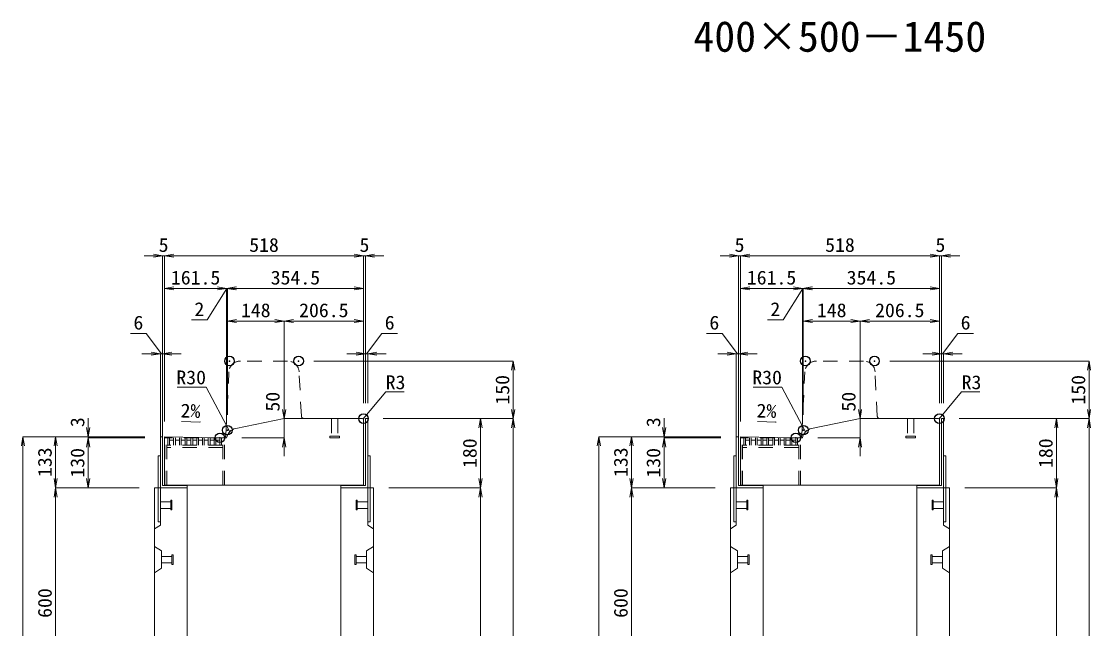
# Model space of a CAD drawing. Units: millimetres at full size. Extents: x -1809 to 57027, y -20349 to 17321.
# Drawn here: x 40936 to 43721, y -12513 to -10932 of the extents above; entities that cross this region are included whole.
import ezdxf
from ezdxf.enums import TextEntityAlignment as Align

# ---------------------------------------------------------------- set-up
doc = ezdxf.new("R2010")
doc.units = ezdxf.units.MM
doc.header["$LTSCALE"] = 50
doc.header["$PDMODE"] = 32
doc.header["$PDSIZE"] = 25
doc.linetypes.add('USER2', pattern=[1.35, 0.75, -0.6])
for name, color, linetype, lineweight in [('インサート', 3, 'USER2', 9), ('グレーチング', 7, 'USER2', 5), ('受枠', 3, 'Continuous', 5), ('寸法線', 7, 'Continuous', 13), ('引出線', 4, 'Continuous', 13), ('本体', 2, 'Continuous', 13)]:
    doc.layers.add(name, color=color, linetype=linetype, lineweight=lineweight)
doc.layers.add('作業エリア', color=11, linetype='Continuous')
doc.layers.add('文字', color=7, linetype='Continuous')
doc.styles.add('ＭＳ 明朝', font='')
doc.styles.get('ＭＳ 明朝').set_extended_font_data('MS Mincho')

# ---------------------------------------------------------------- blocks, each defined once
blk = doc.blocks.new('open_arrow')
at = {"color": 0, "linetype": 'Continuous', "lineweight": -2}
blk.add_lwpolyline([(7.5, 1.25), (0, 0), (7.5, -1.25)], dxfattribs=at)

msp = doc.modelspace()

# ---------------------------------------------------------------- linework, layer by layer
at = {"layer": 'インサート'}
for p, q in [((41743.74, -11966.05), (41743.74, -12012.05)), ((41743.74, -11966.05), (41760.74, -11966.05)), ((41760.74, -11966.05), (41760.74, -12012.05)), ((43243.74, -11966.05), (43243.74, -12012.05)), ((43243.74, -11966.05), (43260.74, -11966.05)), ((43260.74, -11966.05), (43260.74, -12012.05)), ((41739.74, -12016.05), (41739.74, -12012.05)), ((41739.74, -12012.05), (41764.74, -12012.05)), ((41739.74, -12016.05), (41764.74, -12016.05)), ((41764.74, -12012.05), (41764.74, -12016.05)), ((43239.74, -12016.05), (43239.74, -12012.05)), ((43239.74, -12012.05), (43264.74, -12012.05)), ((43239.74, -12016.05), (43264.74, -12016.05)), ((43264.74, -12012.05), (43264.74, -12016.05)), ((41298.24, -12182.55), (41325.24, -12182.55)), ((41298.24, -12182.55), (41298.24, -12199.55)), ((41328.24, -12178.55), (41325.24, -12178.55)), ((41325.24, -12178.55), (41325.24, -12203.55)), ((41328.24, -12203.55), (41328.24, -12178.55)), ((41808.24, -12178.55), (41811.24, -12178.55)), ((41808.24, -12203.55), (41808.24, -12178.55)), ((41811.24, -12178.55), (41811.24, -12203.55)), ((41838.24, -12182.55), (41811.24, -12182.55)), ((41838.24, -12182.55), (41838.24, -12199.55)), ((42798.24, -12182.55), (42825.24, -12182.55)), ((42798.24, -12182.55), (42798.24, -12199.55)), ((42828.24, -12178.55), (42825.24, -12178.55)), ((42825.24, -12178.55), (42825.24, -12203.55)), ((42828.24, -12203.55), (42828.24, -12178.55)), ((43308.24, -12178.55), (43311.24, -12178.55)), ((43308.24, -12203.55), (43308.24, -12178.55)), ((43311.24, -12178.55), (43311.24, -12203.55)), ((43338.24, -12182.55), (43311.24, -12182.55)), ((43338.24, -12182.55), (43338.24, -12199.55)), ((41298.24, -12199.55), (41325.24, -12199.55)), ((41325.24, -12203.55), (41328.24, -12203.55)), ((41811.24, -12203.55), (41808.24, -12203.55)), ((41838.24, -12199.55), (41811.24, -12199.55)), ((42798.24, -12199.55), (42825.24, -12199.55)), ((42825.24, -12203.55), (42828.24, -12203.55)), ((43311.24, -12203.55), (43308.24, -12203.55)), ((43338.24, -12199.55), (43311.24, -12199.55)), ((41301.44, -12324.55), (41328.44, -12324.55)), ((41301.44, -12324.55), (41301.44, -12341.55)), ((41331.44, -12320.55), (41328.44, -12320.55)), ((41328.44, -12320.55), (41328.44, -12345.55)), ((41331.44, -12345.55), (41331.44, -12320.55)), ((41805.04, -12320.55), (41808.04, -12320.55)), ((41805.04, -12345.55), (41805.04, -12320.55)), ((41808.04, -12320.55), (41808.04, -12345.55)), ((41835.04, -12324.55), (41808.04, -12324.55)), ((41835.04, -12324.55), (41835.04, -12341.55)), ((42801.44, -12324.55), (42828.44, -12324.55)), ((42801.44, -12324.55), (42801.44, -12341.55)), ((42831.44, -12320.55), (42828.44, -12320.55)), ((42828.44, -12320.55), (42828.44, -12345.55)), ((42831.44, -12345.55), (42831.44, -12320.55)), ((43305.04, -12320.55), (43308.04, -12320.55)), ((43305.04, -12345.55), (43305.04, -12320.55)), ((43308.04, -12320.55), (43308.04, -12345.55)), ((43335.04, -12324.55), (43308.04, -12324.55)), ((43335.04, -12324.55), (43335.04, -12341.55)), ((41301.44, -12341.55), (41328.44, -12341.55)), ((41328.44, -12345.55), (41331.44, -12345.55)), ((41808.04, -12345.55), (41805.04, -12345.55)), ((41835.04, -12341.55), (41808.04, -12341.55)), ((42801.44, -12341.55), (42828.44, -12341.55)), ((42828.44, -12345.55), (42831.44, -12345.55)), ((43308.04, -12345.55), (43305.04, -12345.55)), ((43335.04, -12341.55), (43308.04, -12341.55))]:
    msp.add_line(p, q, dxfattribs=at)
at = {"layer": 'グレーチング'}
for p, q in [((41310.24, -12139.05), (41310.24, -12016.05)), ((41465.24, -12016.05), (41310.24, -12016.05)), ((41314.74, -12139.05), (41314.74, -12016.05)), ((41317.74, -12035.05), (41317.74, -12016.05)), ((41322.24, -12035.05), (41322.24, -12016.05)), ((41332.8, -12022.05), (41322.24, -12022.05)), ((41332.8, -12035.05), (41332.8, -12016.05)), ((41337.3, -12035.05), (41337.3, -12016.05)), ((41347.85, -12022.05), (41337.3, -12022.05)), ((41347.85, -12035.05), (41347.85, -12016.05)), ((41352.35, -12035.05), (41352.35, -12016.05)), ((41362.91, -12022.05), (41352.35, -12022.05)), ((41362.91, -12035.05), (41362.91, -12016.05)), ((41367.41, -12035.05), (41367.41, -12016.05)), ((41377.96, -12022.05), (41367.41, -12022.05)), ((41377.96, -12035.05), (41377.96, -12016.05)), ((41382.46, -12035.05), (41382.46, -12016.05)), ((41393.02, -12022.05), (41382.46, -12022.05)), ((41393.02, -12035.05), (41393.02, -12016.05)), ((41397.52, -12035.05), (41397.52, -12016.05)), ((41408.07, -12022.05), (41397.52, -12022.05)), ((41408.07, -12035.05), (41408.07, -12016.05)), ((41412.57, -12035.05), (41412.57, -12016.05)), ((41423.13, -12022.05), (41412.57, -12022.05)), ((41423.13, -12035.05), (41423.13, -12016.05)), ((41427.63, -12035.05), (41427.63, -12016.05)), ((41438.19, -12022.05), (41427.63, -12022.05)), ((41438.19, -12035.05), (41438.19, -12016.05)), ((41442.69, -12035.05), (41442.69, -12016.05)), ((41453.24, -12022.05), (41442.69, -12022.05)), ((41453.24, -12035.05), (41453.24, -12016.05)), ((41457.74, -12035.05), (41457.74, -12016.05)), ((41460.74, -12139.05), (41460.74, -12016.05)), ((41465.24, -12139.05), (41465.24, -12016.05)), ((42810.24, -12139.05), (42810.24, -12016.05)), ((42965.24, -12016.05), (42810.24, -12016.05)), ((42814.74, -12139.05), (42814.74, -12016.05)), ((42817.74, -12035.05), (42817.74, -12016.05)), ((42822.24, -12035.05), (42822.24, -12016.05)), ((42832.8, -12022.05), (42822.24, -12022.05)), ((42832.8, -12035.05), (42832.8, -12016.05)), ((42837.3, -12035.05), (42837.3, -12016.05)), ((42847.85, -12022.05), (42837.3, -12022.05)), ((42847.85, -12035.05), (42847.85, -12016.05)), ((42852.35, -12035.05), (42852.35, -12016.05)), ((42862.91, -12022.05), (42852.35, -12022.05)), ((42862.91, -12035.05), (42862.91, -12016.05)), ((42867.41, -12035.05), (42867.41, -12016.05)), ((42877.96, -12022.05), (42867.41, -12022.05)), ((42877.96, -12035.05), (42877.96, -12016.05)), ((42882.46, -12035.05), (42882.46, -12016.05)), ((42893.02, -12022.05), (42882.46, -12022.05)), ((42893.02, -12035.05), (42893.02, -12016.05)), ((42897.52, -12035.05), (42897.52, -12016.05)), ((42908.07, -12022.05), (42897.52, -12022.05)), ((42908.07, -12035.05), (42908.07, -12016.05)), ((42912.57, -12035.05), (42912.57, -12016.05)), ((42923.13, -12022.05), (42912.57, -12022.05)), ((42923.13, -12035.05), (42923.13, -12016.05)), ((42927.63, -12035.05), (42927.63, -12016.05)), ((42938.19, -12022.05), (42927.63, -12022.05)), ((42938.19, -12035.05), (42938.19, -12016.05)), ((42942.69, -12035.05), (42942.69, -12016.05)), ((42953.24, -12022.05), (42942.69, -12022.05)), ((42953.24, -12035.05), (42953.24, -12016.05)), ((42957.74, -12035.05), (42957.74, -12016.05)), ((42960.74, -12139.05), (42960.74, -12016.05)), ((42965.24, -12139.05), (42965.24, -12016.05)), ((41460.74, -12035.05), (41314.74, -12035.05)), ((41460.74, -12041.05), (41314.74, -12041.05)), ((42960.74, -12035.05), (42814.74, -12035.05)), ((42960.74, -12041.05), (42814.74, -12041.05))]:
    msp.add_line(p, q, dxfattribs=at)
at = {"layer": '作業エリア'}
for p in [(41478.24, -11816.05), (41658.24, -11816.05), (42978.24, -11816.05), (43158.24, -11816.05), (41827.24, -11966.05), (43327.24, -11966.05), (41472.74, -11996.05), (42972.74, -11996.05), (41453.24, -12016.05), (42953.24, -12016.05)]:
    msp.add_point(p, dxfattribs=at)
at = {"layer": '受枠'}
for p, q in [((41832.24, -11966.05), (41838.24, -11966.05)), ((41832.24, -12140.05), (41832.24, -11966.05)), ((41838.24, -12235.05), (41838.24, -11966.05)), ((43332.24, -11966.05), (43338.24, -11966.05)), ((43332.24, -12140.05), (43332.24, -11966.05)), ((43338.24, -12235.05), (43338.24, -11966.05)), ((41304.24, -12013.05), (41298.24, -12013.05)), ((41298.24, -12235.05), (41298.24, -12013.05)), ((41304.24, -12140.05), (41304.24, -12013.05)), ((42804.24, -12013.05), (42798.24, -12013.05)), ((42798.24, -12235.05), (42798.24, -12013.05)), ((42804.24, -12140.05), (42804.24, -12013.05)), ((41298.24, -12063.05), (41292.24, -12063.05)), ((41292.24, -12235.05), (41292.24, -12063.05)), ((41838.24, -12063.05), (41844.24, -12063.05)), ((41844.24, -12235.05), (41844.24, -12063.05)), ((42798.24, -12063.05), (42792.24, -12063.05)), ((42792.24, -12235.05), (42792.24, -12063.05)), ((43338.24, -12063.05), (43344.24, -12063.05)), ((43344.24, -12235.05), (43344.24, -12063.05)), ((41368.24, -12140.05), (41304.24, -12140.05)), ((41368.24, -12146.05), (41368.24, -12140.05)), ((41768.24, -12140.05), (41832.24, -12140.05)), ((41768.24, -12146.05), (41768.24, -12140.05)), ((42868.24, -12140.05), (42804.24, -12140.05)), ((42868.24, -12146.05), (42868.24, -12140.05)), ((43268.24, -12140.05), (43332.24, -12140.05)), ((43268.24, -12146.05), (43268.24, -12140.05)), ((41368.24, -12146.05), (41298.24, -12146.05)), ((41768.24, -12146.05), (41838.24, -12146.05)), ((42868.24, -12146.05), (42798.24, -12146.05)), ((43268.24, -12146.05), (43338.24, -12146.05)), ((41298.24, -12235.05), (41292.24, -12235.05)), ((41838.24, -12235.05), (41844.24, -12235.05)), ((42798.24, -12235.05), (42792.24, -12235.05)), ((43338.24, -12235.05), (43344.24, -12235.05))]:
    msp.add_line(p, q, dxfattribs=at)
at = {"layer": '寸法線'}
for p, q in [((41357.24, -11541.93), (41256.24, -11541.93)), ((41304.24, -11973.03), (41304.24, -11541.93)), ((41827.24, -11541.93), (41309.24, -11541.93)), ((41309.24, -11973.25), (41309.24, -11541.93)), ((41309.24, -11973.25), (41309.24, -11541.93)), ((41779.24, -11541.93), (41880.24, -11541.93)), ((41827.24, -11926.03), (41827.24, -11541.93)), ((41827.24, -11926.03), (41827.24, -11541.93)), ((41832.24, -11926.03), (41832.24, -11541.93)), ((42857.24, -11541.93), (42756.24, -11541.93)), ((42804.24, -11973.03), (42804.24, -11541.93)), ((43327.24, -11541.93), (42809.24, -11541.93)), ((42809.24, -11973.25), (42809.24, -11541.93)), ((42809.24, -11973.25), (42809.24, -11541.93)), ((43279.24, -11541.93), (43380.24, -11541.93)), ((43327.24, -11926.03), (43327.24, -11541.93)), ((43327.24, -11926.03), (43327.24, -11541.93)), ((43332.24, -11926.03), (43332.24, -11541.93)), ((41518.81, -11626.93), (41309.24, -11626.93)), ((41309.24, -11973.25), (41309.24, -11626.93)), ((41471.78, -11626.93), (41420.05, -11709.16)), ((41520.74, -11626.93), (41422.81, -11626.93)), ((41470.81, -11976.03), (41470.81, -11626.93)), ((41827.24, -11626.93), (41472.74, -11626.93)), ((41472.74, -11956.03), (41472.74, -11626.93)), ((41827.24, -11926.03), (41827.24, -11626.93)), ((43018.81, -11626.93), (42809.24, -11626.93)), ((42809.24, -11973.25), (42809.24, -11626.93)), ((42971.78, -11626.93), (42920.05, -11709.16)), ((43020.74, -11626.93), (42922.81, -11626.93)), ((42970.81, -11976.03), (42970.81, -11626.93)), ((43327.24, -11626.93), (42972.74, -11626.93)), ((42972.74, -11956.03), (42972.74, -11626.93)), ((43327.24, -11926.03), (43327.24, -11626.93)), ((41470.81, -11976.03), (41470.81, -11673.47)), ((41472.74, -11956.03), (41472.74, -11671.93)), ((42970.81, -11976.03), (42970.81, -11673.47)), ((42972.74, -11956.03), (42972.74, -11671.93)), ((41420.05, -11709.16), (41379.64, -11709.16)), ((41472.74, -11711.93), (41620.74, -11711.93)), ((41472.74, -11956.03), (41472.74, -11711.93)), ((41620.74, -11926.03), (41620.74, -11711.93)), ((41620.74, -11711.93), (41827.24, -11711.93)), ((41620.74, -11926.03), (41620.74, -11711.93)), ((41827.24, -11926.03), (41827.24, -11711.93)), ((42920.05, -11709.16), (42879.64, -11709.16)), ((42972.74, -11711.93), (43120.74, -11711.93)), ((42972.74, -11956.03), (42972.74, -11711.93)), ((43120.74, -11926.03), (43120.74, -11711.93)), ((43120.74, -11711.93), (43327.24, -11711.93)), ((43120.74, -11926.03), (43120.74, -11711.93)), ((43327.24, -11926.03), (43327.24, -11711.93)), ((41261.62, -11744.13), (41220.39, -11744.13)), ((41301.24, -11796.93), (41261.62, -11744.13)), ((41835.24, -11796.93), (41874.86, -11744.13)), ((41874.86, -11744.13), (41916.09, -11744.13)), ((42761.62, -11744.13), (42720.39, -11744.13)), ((42801.24, -11796.93), (42761.62, -11744.13)), ((43335.24, -11796.93), (43374.86, -11744.13)), ((43374.86, -11744.13), (43416.09, -11744.13)), ((41352.24, -11796.93), (41250.24, -11796.93)), ((41298.24, -12058.03), (41298.24, -11796.93)), ((41304.24, -12058.03), (41304.24, -11796.93)), ((41784.24, -11796.93), (41886.24, -11796.93)), ((41832.24, -11926.03), (41832.24, -11796.93)), ((41838.24, -11926.03), (41838.24, -11796.93)), ((42852.24, -11796.93), (42750.24, -11796.93)), ((42798.24, -12058.03), (42798.24, -11796.93)), ((42804.24, -12058.03), (42804.24, -11796.93)), ((43284.24, -11796.93), (43386.24, -11796.93)), ((43332.24, -11926.03), (43332.24, -11796.93)), ((43338.24, -11926.03), (43338.24, -11796.93)), ((41698.26, -11816.05), (42217.02, -11816.05)), ((42217.02, -11816.05), (42217.02, -11966.05)), ((43198.26, -11816.05), (43717.02, -11816.05)), ((43717.02, -11816.05), (43717.02, -11966.05)), ((41620.74, -11918.05), (41620.74, -12064.05)), ((43120.74, -11918.05), (43120.74, -12064.05)), ((41110.3, -11965.05), (41110.3, -12064.05)), ((41878.26, -11966.05), (42132.02, -11966.05)), ((41878.26, -11966.05), (42217.02, -11966.05)), ((41878.26, -11966.05), (42217.02, -11966.05)), ((42132.02, -11966.05), (42132.02, -12146.05)), ((42217.02, -11966.05), (42217.02, -13496.05)), ((42610.3, -11965.05), (42610.3, -12064.05)), ((43378.26, -11966.05), (43632.02, -11966.05)), ((43378.26, -11966.05), (43717.02, -11966.05)), ((43378.26, -11966.05), (43717.02, -11966.05)), ((43632.02, -11966.05), (43632.02, -12146.05)), ((43717.02, -11966.05), (43717.02, -13596.05)), ((40940.3, -13496.05), (40940.3, -12013.05)), ((41258.22, -12013.05), (40940.3, -12013.05)), ((41025.3, -12013.05), (41025.3, -12146.05)), ((41258.22, -12013.05), (41025.3, -12013.05)), ((41258.22, -12013.05), (41110.3, -12013.05)), ((41258.22, -12016.05), (41110.3, -12016.05)), ((41110.3, -12016.05), (41110.3, -12146.05)), ((41258.22, -12016.05), (41110.3, -12016.05)), ((41510.83, -12016.05), (41620.74, -12016.05)), ((42440.3, -13596.05), (42440.3, -12013.05)), ((42758.22, -12013.05), (42440.3, -12013.05)), ((42525.3, -12013.05), (42525.3, -12146.05)), ((42758.22, -12013.05), (42525.3, -12013.05)), ((42758.22, -12013.05), (42610.3, -12013.05)), ((42758.22, -12016.05), (42610.3, -12016.05)), ((42610.3, -12016.05), (42610.3, -12146.05)), ((42758.22, -12016.05), (42610.3, -12016.05)), ((43010.83, -12016.05), (43120.74, -12016.05)), ((41243.22, -12146.05), (41025.3, -12146.05)), ((41025.3, -12146.05), (41025.3, -12746.05)), ((41243.22, -12146.05), (41025.3, -12146.05)), ((41243.22, -12146.05), (41110.3, -12146.05)), ((41893.26, -12146.05), (42132.02, -12146.05)), ((41893.26, -12146.05), (42132.02, -12146.05)), ((42132.02, -12146.05), (42132.02, -13496.05)), ((42743.22, -12146.05), (42525.3, -12146.05)), ((42525.3, -12146.05), (42525.3, -12746.05)), ((42743.22, -12146.05), (42525.3, -12146.05)), ((42743.22, -12146.05), (42610.3, -12146.05)), ((43393.26, -12146.05), (43632.02, -12146.05)), ((43393.26, -12146.05), (43632.02, -12146.05)), ((43632.02, -12146.05), (43632.02, -13596.05))]:
    msp.add_line(p, q, dxfattribs=at)
at = {"layer": '引出線'}
for points in [[(41478.84, -12000.19), (41417.12, -11883.9), (41342.45, -11883.9)], [(42978.84, -12000.19), (42917.12, -11883.9), (42842.45, -11883.9)], [(41826.36, -11966.93), (41885.09, -11896.57), (41932.81, -11896.57)], [(43326.36, -11966.93), (43385.09, -11896.57), (43432.81, -11896.57)], [(41401.91, -11974.88), (41353.17, -11973.91), (41401.91, -11974.88)], [(42901.91, -11974.88), (42853.17, -11973.91), (42901.91, -11974.88)]]:
    msp.add_lwpolyline(points, dxfattribs=at)
at = {"layer": '本体', "linetype": 'USER2', "lineweight": 9}
for p, q in [((41629.7, -11816.05), (41506.78, -11816.05)), ((43129.7, -11816.05), (43006.78, -11816.05)), ((41468.57, -12009.4), (41476.82, -11844.56)), ((41665.41, -11959.4), (41659.67, -11844.56)), ((42968.57, -12009.4), (42976.82, -11844.56)), ((43165.41, -11959.4), (43159.67, -11844.56)), ((41298.24, -12146.05), (41298.24, -12243.05)), ((41838.24, -12146.05), (41838.24, -12243.05)), ((42798.24, -12146.05), (42798.24, -12243.05)), ((43338.24, -12146.05), (43338.24, -12243.05)), ((41298.24, -12243.05), (41283.24, -12252.55)), ((41838.24, -12243.05), (41853.24, -12252.55)), ((42798.24, -12243.05), (42783.24, -12252.55)), ((43338.24, -12243.05), (43353.24, -12252.55))]:
    msp.add_line(p, q, dxfattribs=at)
at = {"layer": '本体'}
for p, q in [((41620.74, -11966.05), (41494.43, -11991.66)), ((41824.24, -11966.05), (41620.74, -11966.05)), ((41827.24, -12139.05), (41827.24, -11969.05)), ((43120.74, -11966.05), (42994.43, -11991.66)), ((43324.24, -11966.05), (43120.74, -11966.05)), ((43327.24, -12139.05), (43327.24, -11969.05)), ((41309.24, -12139.05), (41309.24, -12013.27)), ((41309.24, -12013.27), (41453.24, -12016.05)), ((41453.24, -12016.05), (41470.81, -12016.05)), ((42809.24, -12139.05), (42809.24, -12013.27)), ((42809.24, -12013.27), (42953.24, -12016.05)), ((42953.24, -12016.05), (42970.81, -12016.05)), ((41827.24, -12139.05), (41309.24, -12139.05)), ((43327.24, -12139.05), (42809.24, -12139.05)), ((41283.24, -12146.05), (41283.24, -13496.05)), ((41368.24, -12146.05), (41283.24, -12146.05)), ((41368.24, -12146.05), (41368.24, -12652.02)), ((41768.24, -12652.02), (41768.24, -12146.05)), ((41853.24, -12146.05), (41768.24, -12146.05)), ((41853.24, -13496.05), (41853.24, -12146.05)), ((42783.24, -12146.05), (42783.24, -13596.05)), ((42868.24, -12146.05), (42783.24, -12146.05)), ((42868.24, -12146.05), (42868.24, -12652.02)), ((43268.24, -12652.02), (43268.24, -12146.05)), ((43353.24, -12146.05), (43268.24, -12146.05)), ((43353.24, -13596.05), (43353.24, -12146.05))]:
    msp.add_line(p, q, dxfattribs=at)
at = {"layer": '本体', "lineweight": 9}
for p, q in [((41283.24, -12299.05), (41301.44, -12310.55)), ((41853.24, -12299.05), (41835.04, -12310.55)), ((42783.24, -12299.05), (42801.44, -12310.55)), ((43353.24, -12299.05), (43335.04, -12310.55)), ((41301.44, -12310.55), (41301.44, -12355.55)), ((41835.04, -12310.55), (41835.04, -12355.55)), ((42801.44, -12310.55), (42801.44, -12355.55)), ((43335.04, -12310.55), (43335.04, -12355.55)), ((41283.24, -12367.05), (41301.44, -12355.55)), ((41853.24, -12367.05), (41835.04, -12355.55)), ((42783.24, -12367.05), (42801.44, -12355.55)), ((43353.24, -12367.05), (43335.04, -12355.55))]:
    msp.add_line(p, q, dxfattribs=at)
at = {"layer": '本体', "linetype": 'USER2', "lineweight": 9}
for centre, radius, start, end in [((41506.78, -11846.05), 30, 90, 177.13759), ((41629.7, -11846.05), 30, 2.86241, 90), ((43006.78, -11846.05), 30, 90, 177.13759), ((43129.7, -11846.05), 30, 2.86241, 90), ((41672.4, -11959.05), 7, 182.86241, 270), ((43172.4, -11959.05), 7, 182.86241, 270), ((41461.58, -12009.05), 7, 270, 357.13759), ((42961.58, -12009.05), 7, 270, 357.13759)]:
    msp.add_arc(centre, radius, start, end, dxfattribs=at)
at = {"layer": '本体'}
for centre, radius, start, end in [((41824.24, -11969.05), 3, 0, 90), ((43324.24, -11969.05), 3, 0, 90), ((41500.39, -12021.06), 30, 101.45875, 170.39512), ((43000.39, -12021.06), 30, 101.45875, 170.39512)]:
    msp.add_arc(centre, radius, start, end, dxfattribs=at)

# ---------------------------------------------------------------- block references
at = {"layer": '寸法線', "xscale": 3.2, "yscale": 3.2}
for p, rotation in [((41304.24, -11541.93), 180), ((41827.24, -11541.93), 180), ((41827.24, -11541.93), 180), ((42804.24, -11541.93), 180), ((43327.24, -11541.93), 180), ((43327.24, -11541.93), 180), ((41470.81, -11626.93), 180), ((41827.24, -11626.93), 180), ((42970.81, -11626.93), 180), ((43327.24, -11626.93), 180), ((41620.74, -11711.93), 180), ((41827.24, -11711.93), 180), ((43120.74, -11711.93), 180), ((43327.24, -11711.93), 180), ((41298.24, -11796.93), 180), ((41832.24, -11796.93), 180), ((42798.24, -11796.93), 180), ((43332.24, -11796.93), 180), ((42217.02, -11816.05), 270), ((43717.02, -11816.05), 270), ((41620.74, -11966.05), 90), ((42217.02, -11966.05), 90), ((43120.74, -11966.05), 90), ((43717.02, -11966.05), 90), ((42132.02, -11966.05), 270), ((42217.02, -11966.05), 270), ((43632.02, -11966.05), 270), ((43717.02, -11966.05), 270), ((41110.3, -12013.05), 90), ((42610.3, -12013.05), 90), ((40940.3, -12013.05), 270), ((41025.3, -12013.05), 270), ((41110.3, -12016.05), 270), ((41110.3, -12016.05), 270), ((41620.74, -12016.05), 270), ((42440.3, -12013.05), 270), ((42525.3, -12013.05), 270), ((42610.3, -12016.05), 270), ((42610.3, -12016.05), 270), ((43120.74, -12016.05), 270), ((41025.3, -12146.05), 90), ((41110.3, -12146.05), 90), ((42132.02, -12146.05), 90), ((42525.3, -12146.05), 90), ((42610.3, -12146.05), 90), ((43632.02, -12146.05), 90), ((41025.3, -12146.05), 270), ((42132.02, -12146.05), 270), ((42525.3, -12146.05), 270), ((43632.02, -12146.05), 270)]:
    msp.add_blockref('open_arrow', p, dxfattribs=dict(at, rotation=rotation))
for p in [(41309.24, -11541.93), (41309.24, -11541.93), (41832.24, -11541.93), (42809.24, -11541.93), (42809.24, -11541.93), (43332.24, -11541.93), (41309.24, -11626.93), (41470.81, -11626.93), (41472.74, -11626.93), (41472.74, -11626.93), (42809.24, -11626.93), (42970.81, -11626.93), (42972.74, -11626.93), (42972.74, -11626.93), (41472.74, -11711.93), (41620.74, -11711.93), (42972.74, -11711.93), (43120.74, -11711.93), (41304.24, -11796.93), (41838.24, -11796.93), (42804.24, -11796.93), (43338.24, -11796.93)]:
    msp.add_blockref('open_arrow', p, dxfattribs=at)
at = {"layer": '引出線', "xscale": 0.16, "yscale": 0.16}
for p, rotation in [((41826.36, -11966.93), 50.2), ((43326.36, -11966.93), 50.2), ((41401.91, -11974.88), 178.9), ((41478.84, -12000.19), 118), ((42901.91, -11974.88), 178.9), ((42978.84, -12000.19), 118)]:
    msp.add_blockref('open_arrow', p, dxfattribs=dict(at, rotation=rotation))

# ---------------------------------------------------------------- texts
at = {"layer": '寸法線', "style": 'ＭＳ 明朝', "width": 1.05}
for s, p in [('5', (41306.74, -11513.91)), ('518', (41568.24, -11513.91)), ('5', (41829.74, -11513.91)), ('5', (42806.74, -11513.91)), ('518', (43068.24, -11513.91)), ('5', (43329.74, -11513.91)), ('161.5', (41390.03, -11598.91)), ('354.5', (41649.99, -11598.91)), ('161.5', (42890.03, -11598.91)), ('354.5', (43149.99, -11598.91)), ('2', (41399.84, -11681.14)), ('148', (41546.74, -11683.91)), ('206.5', (41723.99, -11683.91)), ('2', (42899.84, -11681.14)), ('148', (43046.74, -11683.91)), ('206.5', (43223.99, -11683.91)), ('6', (41241.01, -11716.11)), ('6', (41895.47, -11716.11)), ('6', (42741.01, -11716.11)), ('6', (43395.47, -11716.11))]:
    msp.add_text(s, height=36.03, dxfattribs=at).set_placement(p, align=Align.MIDDLE_CENTER)
for s, p in [('150', (42189, -11891.05)), ('150', (43689, -11891.05)), ('50', (41590.74, -11921.99)), ('50', (43090.74, -11921.99)), ('3', (41082.3, -11975.23)), ('3', (42582.3, -11975.23)), ('180', (42104, -12056.05)), ('180', (43604, -12056.05)), ('133', (40997.28, -12079.55)), ('130', (41082.28, -12081.05)), ('133', (42497.28, -12079.55)), ('130', (42582.28, -12081.05)), ('600', (40997.28, -12446.05)), ('600', (42497.28, -12446.05))]:
    msp.add_text(s, height=36.03, rotation=90, dxfattribs=at).set_placement(p, align=Align.MIDDLE_CENTER)
at = {"layer": '引出線', "style": 'ＭＳ 明朝', "width": 1.05}
for p in [(41417.12, -11840.7), (42917.12, -11840.7)]:
    msp.add_text('R30', height=36.03, dxfattribs=at).set_placement(p, align=Align.TOP_RIGHT)
for p in [(41885.09, -11853.37), (43385.09, -11853.37)]:
    msp.add_text('R3', height=36.03, dxfattribs=at).set_placement(p, align=Align.TOP_LEFT)
for p in [(41402.85, -11927.99), (42902.85, -11927.99)]:
    msp.add_text('2%', height=36.03, rotation=358.854, dxfattribs=at).set_placement(p, align=Align.TOP_RIGHT)
at = {"layer": '文字', "style": 'ＭＳ 明朝'}
msp.add_text('400×500－1450', height=80.06, dxfattribs=at).set_placement((43067.76, -10971.03), align=Align.MIDDLE_CENTER)

doc.saveas('drawing.dxf')
